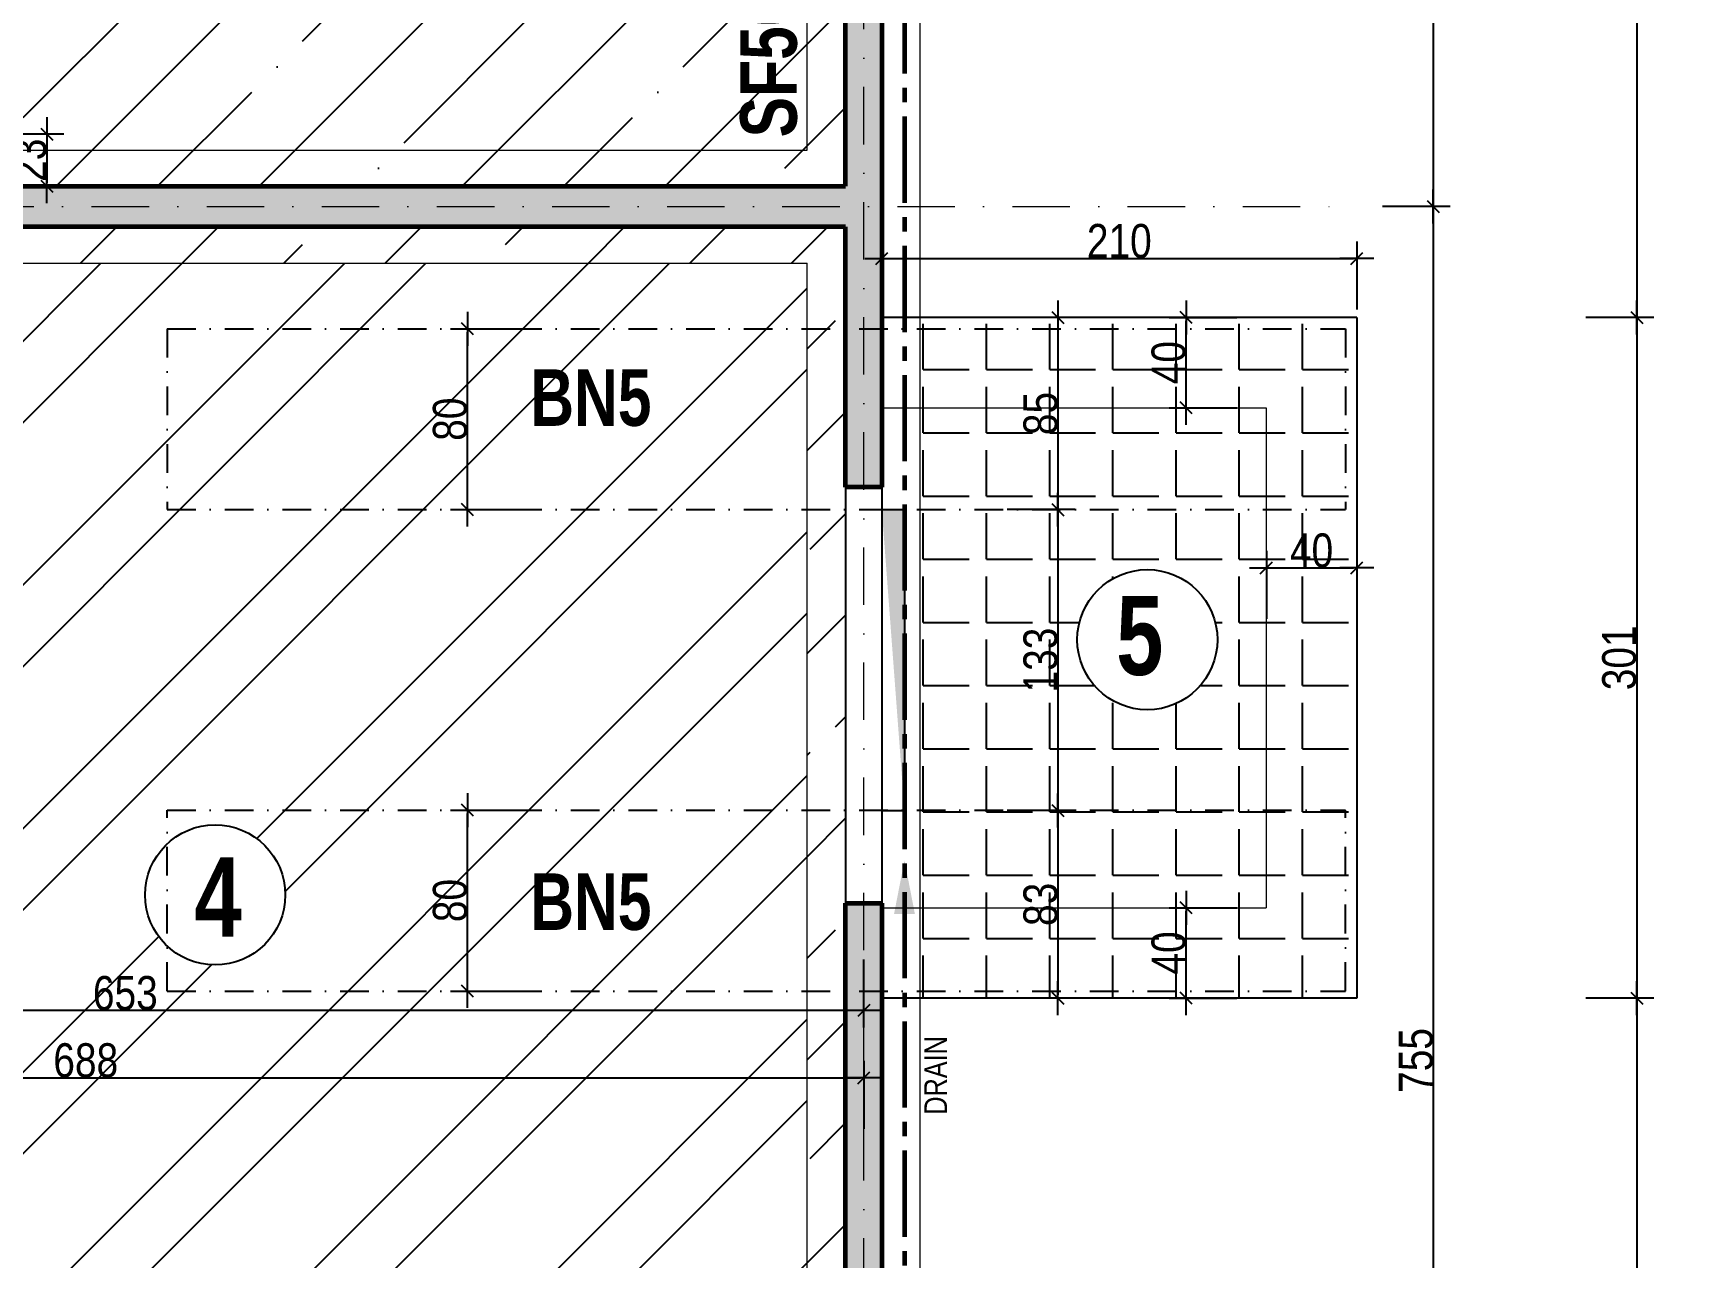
# Model space of a CAD drawing. Header units: centimetres. Extents: x 28113 to 82487, y -42944 to -12804.
# Drawn here: x 31514 to 32247, y -38726 to -38185 of the extents above; entities that cross this region are included whole.
import ezdxf
from ezdxf.enums import TextEntityAlignment as Align

# ---------------------------------------------------------------- set-up
doc = ezdxf.new("R2010")
doc.units = ezdxf.units.CM
doc.header["$LTSCALE"] = 0.5
doc.linetypes.add('AXES2', pattern=[28.575, 19.05, -3.175, 3.175, -3.175])
doc.linetypes.add('TIRETPTX2', pattern=[50.8, 25.4, -12.7, 0, -12.7])
doc.layers.get('DEFPOINTS').update_dxf_attribs({"linetype": 'CONTINUOUS'})
for name, color, linetype in [('01_cote_gen', 4, 'CONTINUOUS'), ('01_isolant ext', 2, 'TIRETPTX2'), ('01_linteaux', 2, 'CONTINUOUS'), ('01_poch_BN', 9, 'CONTINUOUS'), ('01_poch_murs', 253, 'CONTINUOUS'), ('01_texte', 230, 'CONTINUOUS'), ('AA_COTES', 2, 'CONTINUOUS')]:
    doc.layers.add(name, color=color, linetype=linetype)
for name, color, linetype, lineweight in [('01_murs_coup', 5, 'CONTINUOUS', 60), ('01_sem', 42, 'CONTINUOUS', 15), ('01_tram_axes', 2, 'TIRETPTX2', 9)]:
    doc.layers.add(name, color=color, linetype=linetype, lineweight=lineweight)
doc.styles.add('impact', font='impact.ttf')
doc.styles.add('MATTE_TXT', font='arial.ttf')
doc.styles.add('STYLE2', font='ARIALN.TTF')
doc.dimstyles.new('JB50', dxfattribs={"dimscale": 0.1, "dimtxt": 150, "dimasz": 15, "dimexe": 0.1, "dimexo": 0.1, "dimgap": 0.09, "dimtad": 1, "dimdec": 1, "dimdsep": 46, "dimtxsty": 'STYLE2', "dimblk1": 'BOND_G', "dimblk2": 'BOND_D', "dimsah": 1, "dimcen": 1.5, "dimdle": 0.01, "dimse1": 1, "dimse2": 1, "dimclrd": 4, "dimclre": 2, "dimclrt": 6, "dimazin": 2, "dimtfac": 2.333333, "dimtdec": 1, "dimtix": 1, "dimtmove": 2, "dimatfit": 3, "dimldrblk": 'BOND_G', "dimfxl": 1, "dimtolj": 1, "dimtzin": 0, "dimarcsym": 0})

# ---------------------------------------------------------------- blocks, each defined once
blk = doc.blocks.new('BOND_G')
at = {"layer": 'AA_COTES', "color": 0}
for p, q in [((0, -5), (0, 15)), ((5, 0), (-5, 0)), ((1.77, 1.77), (-1.77, -1.77))]:
    blk.add_line(p, q, dxfattribs=at)
blk = doc.blocks.new('BOND_D')
at = {"layer": 'AA_COTES', "color": 0}
for p, q in [((0, 5), (0, -15)), ((5, 0), (-5, 0)), ((-1.77, -1.77), (1.77, 1.77))]:
    blk.add_line(p, q, dxfattribs=at)
blk = doc.blocks.new('*D3734')
at = {"layer": '01_cote_gen', "color": 4, "lineweight": -2, "ltscale": 2, "transparency": 16777216}
blk.add_line((32132.99, -37696.05), (32132.99, -38260.07), dxfattribs=at)
at = {"layer": 'DEFPOINTS', "color": 0, "ltscale": 2}
for p in [(32099.06, -37694.55), (32077.16, -38261.57), (32132.99, -38261.57)]:
    blk.add_point(p, dxfattribs=at)
at = {"layer": '01_cote_gen', "color": 4, "lineweight": -2, "ltscale": 2, "transparency": 16777216, "xscale": 1.5, "yscale": 1.5, "zscale": 1.5}
for name, p, rotation in [('BOND_G', (32132.99, -37694.55), 90), ('BOND_D', (32132.99, -38261.57), 270)]:
    blk.add_blockref(name, p, dxfattribs=dict(at, rotation=rotation))
at = {"layer": '01_cote_gen', "color": 6, "ltscale": 2, "transparency": 16777216, "insert": (32125.33, -37978.06), "char_height": 15, "attachment_point": 5, "rotation": 90, "style": 'STYLE2'}
blk.add_mtext('\\A1;567', dxfattribs=at)
blk = doc.blocks.new('*D3735')
at = {"layer": '01_cote_gen', "color": 4, "lineweight": -2, "ltscale": 2, "transparency": 16777216}
blk.add_line((32132.99, -38263.07), (32132.99, -39015.12), dxfattribs=at)
at = {"layer": 'DEFPOINTS', "color": 0, "ltscale": 2}
for p in [(32099.06, -38261.57), (32099.06, -39016.62), (32132.99, -39016.62)]:
    blk.add_point(p, dxfattribs=at)
at = {"layer": '01_cote_gen', "color": 4, "lineweight": -2, "ltscale": 2, "transparency": 16777216, "xscale": 1.5, "yscale": 1.5, "zscale": 1.5}
for name, p, rotation in [('BOND_G', (32132.99, -38261.57), 90), ('BOND_D', (32132.99, -39016.62), 270)]:
    blk.add_blockref(name, p, dxfattribs=dict(at, rotation=rotation))
at = {"layer": '01_cote_gen', "color": 6, "ltscale": 2, "transparency": 16777216, "insert": (32125.36, -38639.09), "char_height": 15, "attachment_point": 5, "rotation": 90, "style": 'STYLE2'}
blk.add_mtext('\\A1;755', dxfattribs=at)
blk = doc.blocks.new('*D3756')
at = {"layer": '01_cote_gen', "color": 4, "lineweight": -2, "ltscale": 2, "transparency": 16777216}
blk.add_line((31194.67, -38646.78), (31879.68, -38646.78), dxfattribs=at)
at = {"layer": 'DEFPOINTS', "color": 0, "ltscale": 2}
for p in [(31881.18, -38646.78), (31193.17, -38701.01), (31881.18, -38716.3)]:
    blk.add_point(p, dxfattribs=at)
at = {"layer": '01_cote_gen', "color": 4, "lineweight": -2, "ltscale": 2, "transparency": 16777216, "xscale": 1.5, "yscale": 1.5, "zscale": 1.5, "rotation": 180}
blk.add_blockref('BOND_G', (31193.17, -38646.78), dxfattribs=at)
at = {"layer": '01_cote_gen', "color": 4, "lineweight": -2, "ltscale": 2, "transparency": 16777216, "xscale": 1.5, "yscale": 1.5, "zscale": 1.5}
blk.add_blockref('BOND_D', (31881.18, -38646.78), dxfattribs=at)
at = {"layer": '01_cote_gen', "color": 6, "ltscale": 2, "transparency": 16777216, "insert": (31537.17, -38639.11), "char_height": 15, "attachment_point": 5, "style": 'STYLE2'}
blk.add_mtext('\\A1;688', dxfattribs=at)
blk = doc.blocks.new('*D3758')
at = {"layer": '01_cote_gen', "color": 4, "lineweight": -2, "ltscale": 2, "transparency": 16777216}
blk.add_line((31879.68, -38617.03), (31229.67, -38617.03), dxfattribs=at)
at = {"layer": 'DEFPOINTS', "color": 0, "ltscale": 2}
for p in [(31228.17, -38571.84), (31881.18, -38600.15), (31228.17, -38617.03)]:
    blk.add_point(p, dxfattribs=at)
at = {"layer": '01_cote_gen', "color": 4, "lineweight": -2, "ltscale": 2, "transparency": 16777216, "xscale": 1.5, "yscale": 1.5, "zscale": 1.5, "rotation": 180}
blk.add_blockref('BOND_D', (31228.17, -38617.03), dxfattribs=at)
at = {"layer": '01_cote_gen', "color": 4, "lineweight": -2, "ltscale": 2, "transparency": 16777216, "xscale": 1.5, "yscale": 1.5, "zscale": 1.5}
blk.add_blockref('BOND_G', (31881.18, -38617.03), dxfattribs=at)
at = {"layer": '01_cote_gen', "color": 6, "ltscale": 2, "transparency": 16777216, "insert": (31554.67, -38609.37), "char_height": 15, "attachment_point": 5, "style": 'STYLE2'}
blk.add_mtext('\\A1;653', dxfattribs=at)
blk = doc.blocks.new('*D4558')
at = {"layer": '01_cote_gen', "color": 4, "lineweight": -2, "ltscale": 2, "transparency": 16777216}
blk.add_line((31520, -38231.07), (31520, -38251.07), dxfattribs=at)
at = {"layer": 'DEFPOINTS', "color": 0, "ltscale": 2}
for p in [(31483.43, -38229.57), (31504.18, -38252.57), (31520, -38252.57)]:
    blk.add_point(p, dxfattribs=at)
at = {"layer": '01_cote_gen', "color": 4, "lineweight": -2, "ltscale": 2, "transparency": 16777216, "xscale": 1.5, "yscale": 1.5, "zscale": 1.5}
for name, p, rotation in [('BOND_G', (31520, -38229.57), 90), ('BOND_D', (31520, -38252.57), 270)]:
    blk.add_blockref(name, p, dxfattribs=dict(at, rotation=rotation))
at = {"layer": '01_cote_gen', "color": 6, "ltscale": 2, "transparency": 16777216, "insert": (31512.33, -38241.07), "char_height": 15, "attachment_point": 5, "rotation": 90, "style": 'STYLE2'}
blk.add_mtext('\\A1;23', dxfattribs=at)
blk = doc.blocks.new('*D4662')
at = {"layer": '01_cote_gen', "color": 4, "lineweight": -2, "ltscale": 2, "transparency": 16777216}
blk.add_line((32222.93, -37675.05), (32222.93, -38309.07), dxfattribs=at)
at = {"layer": 'DEFPOINTS', "color": 0, "ltscale": 2}
for p in [(32200.43, -37673.55), (32099.16, -38310.57), (32222.93, -38310.57)]:
    blk.add_point(p, dxfattribs=at)
at = {"layer": '01_cote_gen', "color": 4, "lineweight": -2, "ltscale": 2, "transparency": 16777216, "xscale": 1.5, "yscale": 1.5, "zscale": 1.5}
for name, p, rotation in [('BOND_G', (32222.93, -37673.55), 90), ('BOND_D', (32222.93, -38310.57), 270)]:
    blk.add_blockref(name, p, dxfattribs=dict(at, rotation=rotation))
at = {"layer": '01_cote_gen', "color": 6, "ltscale": 2, "transparency": 16777216, "insert": (32215.26, -37992.06), "char_height": 15, "attachment_point": 5, "rotation": 90, "style": 'STYLE2'}
blk.add_mtext('\\A1;637', dxfattribs=at)
blk = doc.blocks.new('*D4663')
at = {"layer": '01_cote_gen', "color": 4, "lineweight": -2, "ltscale": 2, "transparency": 16777216}
blk.add_line((32222.93, -38312.07), (32222.93, -38610.07), dxfattribs=at)
at = {"layer": 'DEFPOINTS', "color": 0, "ltscale": 2}
for p in [(32200.43, -38310.57), (32099.16, -38611.57), (32222.93, -38611.57)]:
    blk.add_point(p, dxfattribs=at)
at = {"layer": '01_cote_gen', "color": 4, "lineweight": -2, "ltscale": 2, "transparency": 16777216, "xscale": 1.5, "yscale": 1.5, "zscale": 1.5}
for name, p, rotation in [('BOND_G', (32222.93, -38310.57), 90), ('BOND_D', (32222.93, -38611.57), 270)]:
    blk.add_blockref(name, p, dxfattribs=dict(at, rotation=rotation))
at = {"layer": '01_cote_gen', "color": 6, "ltscale": 2, "transparency": 16777216, "insert": (32215.26, -38461.07), "char_height": 15, "attachment_point": 5, "rotation": 90, "style": 'STYLE2'}
blk.add_mtext('\\A1;301', dxfattribs=at)
blk = doc.blocks.new('*D4664')
at = {"layer": '01_cote_gen', "color": 4, "lineweight": -2, "ltscale": 2, "transparency": 16777216}
blk.add_line((32222.93, -38613.07), (32222.93, -39006.12), dxfattribs=at)
at = {"layer": 'DEFPOINTS', "color": 0, "ltscale": 2}
for p in [(32200.43, -38611.57), (32222.93, -39007.62), (32246.87, -39007.62)]:
    blk.add_point(p, dxfattribs=at)
at = {"layer": '01_cote_gen', "color": 4, "lineweight": -2, "ltscale": 2, "transparency": 16777216, "xscale": 1.5, "yscale": 1.5, "zscale": 1.5}
for name, p, rotation in [('BOND_G', (32222.93, -38611.57), 90), ('BOND_D', (32222.93, -39007.62), 270)]:
    blk.add_blockref(name, p, dxfattribs=dict(at, rotation=rotation))
at = {"layer": '01_cote_gen', "color": 6, "ltscale": 2, "transparency": 16777216, "insert": (32215.26, -38809.59), "char_height": 15, "attachment_point": 5, "rotation": 90, "style": 'STYLE2'}
blk.add_mtext('\\A1;396', dxfattribs=at)
blk = doc.blocks.new('*D4665')
at = {"layer": '01_cote_gen', "color": 4, "lineweight": -2, "ltscale": 2, "transparency": 16777216}
blk.add_line((31890.66, -38284.54), (32097.66, -38284.54), dxfattribs=at)
at = {"layer": 'DEFPOINTS', "color": 0, "ltscale": 2}
for p in [(32099.16, -38284.54), (31889.16, -38294.22), (32099.16, -38310.57)]:
    blk.add_point(p, dxfattribs=at)
at = {"layer": '01_cote_gen', "color": 4, "lineweight": -2, "ltscale": 2, "transparency": 16777216, "xscale": 1.5, "yscale": 1.5, "zscale": 1.5, "rotation": 180}
blk.add_blockref('BOND_G', (31889.16, -38284.54), dxfattribs=at)
at = {"layer": '01_cote_gen', "color": 4, "lineweight": -2, "ltscale": 2, "transparency": 16777216, "xscale": 1.5, "yscale": 1.5, "zscale": 1.5}
blk.add_blockref('BOND_D', (32099.16, -38284.54), dxfattribs=at)
at = {"layer": '01_cote_gen', "color": 6, "ltscale": 2, "transparency": 16777216, "insert": (31994.16, -38276.87), "char_height": 15, "attachment_point": 5, "style": 'STYLE2'}
blk.add_mtext('\\A1;210', dxfattribs=at)
blk = doc.blocks.new('*D4670')
at = {"layer": '01_cote_gen', "color": 4, "lineweight": -2, "ltscale": 2, "transparency": 16777216}
blk.add_line((32023.67, -38349.07), (32023.67, -38312.07), dxfattribs=at)
at = {"layer": 'DEFPOINTS', "color": 0, "ltscale": 2}
for p in [(32023.67, -38310.57), (32047.75, -38310.57), (32033.63, -38350.57)]:
    blk.add_point(p, dxfattribs=at)
at = {"layer": '01_cote_gen', "color": 4, "lineweight": -2, "ltscale": 2, "transparency": 16777216, "xscale": 1.5, "yscale": 1.5, "zscale": 1.5}
for name, p, rotation in [('BOND_D', (32023.67, -38310.57), 90), ('BOND_G', (32023.67, -38350.57), 270)]:
    blk.add_blockref(name, p, dxfattribs=dict(at, rotation=rotation))
at = {"layer": '01_cote_gen', "color": 6, "ltscale": 2, "transparency": 16777216, "insert": (32016.01, -38330.57), "char_height": 15, "attachment_point": 5, "rotation": 90, "style": 'STYLE2'}
blk.add_mtext('\\A1;40', dxfattribs=at)
blk = doc.blocks.new('*D4671')
at = {"layer": '01_cote_gen', "color": 4, "lineweight": -2, "ltscale": 2, "transparency": 16777216}
blk.add_line((32023.67, -38610.07), (32023.67, -38573.07), dxfattribs=at)
at = {"layer": 'DEFPOINTS', "color": 0, "ltscale": 2}
for p in [(32023.67, -38571.57), (32036.22, -38571.57), (32036.22, -38611.57)]:
    blk.add_point(p, dxfattribs=at)
at = {"layer": '01_cote_gen', "color": 4, "lineweight": -2, "ltscale": 2, "transparency": 16777216, "xscale": 1.5, "yscale": 1.5, "zscale": 1.5}
for name, p, rotation in [('BOND_D', (32023.67, -38571.57), 90), ('BOND_G', (32023.67, -38611.57), 270)]:
    blk.add_blockref(name, p, dxfattribs=dict(at, rotation=rotation))
at = {"layer": '01_cote_gen', "color": 6, "ltscale": 2, "transparency": 16777216, "insert": (32016.01, -38591.57), "char_height": 15, "attachment_point": 5, "rotation": 90, "style": 'STYLE2'}
blk.add_mtext('\\A1;40', dxfattribs=at)
blk = doc.blocks.new('*D4672')
at = {"layer": '01_cote_gen', "color": 4, "lineweight": -2, "ltscale": 2, "transparency": 16777216}
blk.add_line((32060.67, -38421.34), (32097.66, -38421.34), dxfattribs=at)
at = {"layer": 'DEFPOINTS', "color": 0, "ltscale": 2}
for p in [(32059.17, -38426.35), (32099.16, -38421.34), (32099.16, -38432.61)]:
    blk.add_point(p, dxfattribs=at)
at = {"layer": '01_cote_gen', "color": 4, "lineweight": -2, "ltscale": 2, "transparency": 16777216, "xscale": 1.5, "yscale": 1.5, "zscale": 1.5, "rotation": 180}
blk.add_blockref('BOND_G', (32059.17, -38421.34), dxfattribs=at)
at = {"layer": '01_cote_gen', "color": 4, "lineweight": -2, "ltscale": 2, "transparency": 16777216, "xscale": 1.5, "yscale": 1.5, "zscale": 1.5}
blk.add_blockref('BOND_D', (32099.16, -38421.34), dxfattribs=at)
at = {"layer": '01_cote_gen', "color": 6, "ltscale": 2, "transparency": 16777216, "insert": (32079.17, -38413.68), "char_height": 15, "attachment_point": 5, "style": 'STYLE2'}
blk.add_mtext('\\A1;40', dxfattribs=at)
blk = doc.blocks.new('*D4676')
at = {"layer": '01_cote_gen', "color": 4, "lineweight": -2, "ltscale": 2, "transparency": 16777216}
blk.add_line((31967.04, -38312.07), (31967.04, -38394.07), dxfattribs=at)
at = {"layer": 'DEFPOINTS', "color": 0, "ltscale": 2}
for p in [(31968.6, -38310.57), (31967.04, -38395.57), (31976.8, -38395.57)]:
    blk.add_point(p, dxfattribs=at)
at = {"layer": '01_cote_gen', "color": 4, "lineweight": -2, "ltscale": 2, "transparency": 16777216, "xscale": 1.5, "yscale": 1.5, "zscale": 1.5}
for name, p, rotation in [('BOND_G', (31967.04, -38310.57), 90), ('BOND_D', (31967.04, -38395.57), 270)]:
    blk.add_blockref(name, p, dxfattribs=dict(at, rotation=rotation))
at = {"layer": '01_cote_gen', "color": 6, "ltscale": 2, "transparency": 16777216, "insert": (31959.37, -38353.07), "char_height": 15, "attachment_point": 5, "rotation": 90, "style": 'STYLE2'}
blk.add_mtext('\\A1;85', dxfattribs=at)
blk = doc.blocks.new('*D4677')
at = {"layer": '01_cote_gen', "color": 4, "lineweight": -2, "ltscale": 2, "transparency": 16777216}
blk.add_line((31967.04, -38397.07), (31967.04, -38527.09), dxfattribs=at)
at = {"layer": 'DEFPOINTS', "color": 0, "ltscale": 2}
for p in [(31944.54, -38395.57), (31967.04, -38528.59), (31971.85, -38528.59)]:
    blk.add_point(p, dxfattribs=at)
at = {"layer": '01_cote_gen', "color": 4, "lineweight": -2, "ltscale": 2, "transparency": 16777216, "xscale": 1.5, "yscale": 1.5, "zscale": 1.5}
for name, p, rotation in [('BOND_G', (31967.04, -38395.57), 90), ('BOND_D', (31967.04, -38528.59), 270)]:
    blk.add_blockref(name, p, dxfattribs=dict(at, rotation=rotation))
at = {"layer": '01_cote_gen', "color": 6, "ltscale": 2, "transparency": 16777216, "insert": (31959.37, -38462.08), "char_height": 15, "attachment_point": 5, "rotation": 90, "style": 'STYLE2'}
blk.add_mtext('\\A1;133', dxfattribs=at)
blk = doc.blocks.new('*D4678')
at = {"layer": '01_cote_gen', "color": 4, "lineweight": -2, "ltscale": 2, "transparency": 16777216}
blk.add_line((31967.04, -38530.09), (31967.04, -38610.07), dxfattribs=at)
at = {"layer": 'DEFPOINTS', "color": 0, "ltscale": 2}
for p in [(31974.54, -38528.59), (31967.04, -38611.57), (31974.54, -38611.57)]:
    blk.add_point(p, dxfattribs=at)
at = {"layer": '01_cote_gen', "color": 4, "lineweight": -2, "ltscale": 2, "transparency": 16777216, "xscale": 1.5, "yscale": 1.5, "zscale": 1.5}
for name, p, rotation in [('BOND_G', (31967.04, -38528.59), 90), ('BOND_D', (31967.04, -38611.57), 270)]:
    blk.add_blockref(name, p, dxfattribs=dict(at, rotation=rotation))
at = {"layer": '01_cote_gen', "color": 6, "ltscale": 2, "transparency": 16777216, "insert": (31959.37, -38570.08), "char_height": 15, "attachment_point": 5, "rotation": 90, "style": 'STYLE2'}
blk.add_mtext('\\A1;83', dxfattribs=at)
blk = doc.blocks.new('*D4681')
at = {"layer": '01_cote_gen', "color": 4, "lineweight": -2, "ltscale": 2, "transparency": 16777216}
blk.add_line((31705.93, -38394.07), (31705.93, -38317.07), dxfattribs=at)
at = {"layer": 'DEFPOINTS', "color": 0, "ltscale": 2}
for p in [(31705.93, -38315.57), (31718.32, -38315.57), (31718.32, -38395.57)]:
    blk.add_point(p, dxfattribs=at)
at = {"layer": '01_cote_gen', "color": 4, "lineweight": -2, "ltscale": 2, "transparency": 16777216, "xscale": 1.5, "yscale": 1.5, "zscale": 1.5}
for name, p, rotation in [('BOND_D', (31705.93, -38315.57), 90), ('BOND_G', (31705.93, -38395.57), 270)]:
    blk.add_blockref(name, p, dxfattribs=dict(at, rotation=rotation))
at = {"layer": '01_cote_gen', "color": 6, "ltscale": 2, "transparency": 16777216, "insert": (31698.27, -38355.57), "char_height": 15, "attachment_point": 5, "rotation": 90, "style": 'STYLE2'}
blk.add_mtext('\\A1;80', dxfattribs=at)
blk = doc.blocks.new('*D4682')
at = {"layer": '01_cote_gen', "color": 4, "lineweight": -2, "ltscale": 2, "transparency": 16777216}
blk.add_line((31705.93, -38606.89), (31705.93, -38529.89), dxfattribs=at)
at = {"layer": 'DEFPOINTS', "color": 0, "ltscale": 2}
for p in [(31705.93, -38528.39), (31718.32, -38528.39), (31718.32, -38608.39)]:
    blk.add_point(p, dxfattribs=at)
at = {"layer": '01_cote_gen', "color": 4, "lineweight": -2, "ltscale": 2, "transparency": 16777216, "xscale": 1.5, "yscale": 1.5, "zscale": 1.5}
for name, p, rotation in [('BOND_D', (31705.93, -38528.39), 90), ('BOND_G', (31705.93, -38608.39), 270)]:
    blk.add_blockref(name, p, dxfattribs=dict(at, rotation=rotation))
at = {"layer": '01_cote_gen', "color": 6, "ltscale": 2, "transparency": 16777216, "insert": (31698.27, -38568.39), "char_height": 15, "attachment_point": 5, "rotation": 90, "style": 'STYLE2'}
blk.add_mtext('\\A1;80', dxfattribs=at)

msp = doc.modelspace()

# ---------------------------------------------------------------- hatches: boundary and pattern name
at = {"layer": '01_poch_BN', "ltscale": 2}
h = msp.add_hatch(dxfattribs=at)
h.set_pattern_fill('ANSI32', color=256, scale=8)
edge = h.paths.add_edge_path()
edge.add_arc((31594.39, -38565.903), 30.98, 0, 360)
h.paths.add_polyline_path([(31856.176, -38286.567), (31253.167, -38286.567), (31253.167, -38480.56), (31218.166, -38480.56), (31218.166, -38976.616), (31856.176, -38976.616)])
h = msp.add_hatch(dxfattribs=at)
h.set_pattern_fill('ANGLE', color=256, scale=4)
h.set_pattern_definition([(0, (0, 0), (0, 27.94), [20.32, -7.62]), (90, (0, 0), (-27.94, 2e-15), [20.32, -7.62])])
h.paths.add_polyline_path([(32094.169, -38315.568), (31906.176, -38315.568), (31906.176, -38350.568), (32059.169, -38350.568), (32059.169, -38395.568), (32094.169, -38395.568)], flags=17)
h.paths.add_polyline_path([(32059.169, -38350.568), (31906.176, -38350.568), (31906.176, -38395.568), (32059.169, -38395.568)], flags=16)
h.paths.add_polyline_path([(32059.169, -38395.568), (31906.176, -38395.568), (31906.176, -38528.391), (32059.169, -38528.391)], flags=17)
h.paths.add_polyline_path([(32037.537, -38453.059, -1), (31975.577, -38453.059, -1)], flags=16)
h.paths.add_polyline_path([(32099.164, -38310.568), (31906.176, -38310.568), (31906.176, -38315.568), (32094.169, -38315.568), (32094.169, -38395.568), (32059.169, -38395.568), (32059.169, -38528.391), (32094.169, -38528.391), (32094.169, -38608.391), (31906.176, -38608.391), (31906.176, -38611.568), (32099.164, -38611.568)])
h.paths.add_polyline_path([(32094.169, -38528.391), (32059.169, -38528.391), (32059.169, -38571.568), (31906.176, -38571.568), (31906.176, -38608.391), (32094.169, -38608.391)], flags=17)
h.paths.add_polyline_path([(32059.169, -38528.391), (31906.176, -38528.391), (31906.176, -38571.568), (32059.169, -38571.568)], flags=17)
h.paths.add_polyline_path([(32031.538, -38343.547), (32031.538, -38316.934), (32000.31, -38316.934), (32000.31, -38343.547)], flags=24)
h.paths.add_polyline_path([(31974.906, -38366.359), (31974.906, -38339.746), (31943.678, -38339.746), (31943.678, -38366.359)], flags=24)
h.paths.add_polyline_path([(31974.906, -38480.676), (31974.906, -38444.506), (31943.678, -38444.506), (31943.678, -38480.676)], flags=24)
h.paths.add_polyline_path([(31982.421, -38478.265), (32024.014, -38478.265), (32024.014, -38424.76), (31982.421, -38424.76)], flags=24)
h.paths.add_polyline_path([(32066.187, -38429.207), (32092.8, -38429.207), (32092.8, -38397.98), (32066.187, -38397.98)], flags=24)
h.paths.add_polyline_path([(32031.538, -38604.547), (32031.538, -38577.934), (32000.31, -38577.934), (32000.31, -38604.547)], flags=24)
h.paths.add_polyline_path([(31974.906, -38583.319), (31974.906, -38556.706), (31943.678, -38556.706), (31943.678, -38583.319)], flags=24)
at = {"layer": '01_poch_murs'}
h = msp.add_hatch(dxfattribs=at)
h.set_pattern_fill('ANSI35', color=256, scale=10)
h.paths.add_polyline_path([(31854.164, -37340.545), (31217.176, -37340.545), (31217.176, -37365.545), (31202.168, -37365.545), (31202.166, -37694.548), (31873.164, -37694.548), (31873.164, -37649.512), (31854.164, -37649.512)])
h.paths.add_polyline_path([(31854.164, -37289.512), (31217.176, -37289.512), (31217.176, -37340.545), (31854.164, -37340.545)], flags=17)
h.paths.add_polyline_path([(31854.164, -37274.562), (31202.169, -37274.568), (31202.168, -37340.545), (31217.176, -37340.545), (31217.176, -37289.512), (31854.164, -37289.512)])
h.paths.add_polyline_path([(31873.164, -37289.512), (31854.164, -37289.512), (31854.164, -37340.545), (31873.164, -37340.545)])
h.paths.add_polyline_path([(31873.164, -37279.554), (31873.164, -37274.562), (31854.164, -37274.562), (31854.164, -37289.512), (31873.164, -37289.512)])
h.paths.add_polyline_path([(31873.164, -37340.545), (31854.164, -37340.545), (31854.164, -37649.512), (31873.164, -37649.512), (31873.164, -37553.554)], flags=17)
h.paths.add_polyline_path([(31217.176, -37340.545), (31202.168, -37340.545), (31202.168, -37365.545), (31217.176, -37365.545)], flags=17)
h.paths.add_polyline_path([(31184.165, -37350.557), (31172.168, -37350.557), (31172.168, -37365.545), (31184.165, -37365.545)])
h.paths.add_polyline_path([(31184.165, -37365.545), (31172.168, -37365.545), (31172.168, -37649.511), (31184.165, -37649.512)])
h.paths.add_polyline_path([(31172.168, -37365.545), (31066.17, -37365.545), (31066.17, -37649.512), (31060.169, -37649.512), (31060.169, -37694.548), (31184.165, -37694.548), (31184.165, -37649.512), (31172.168, -37649.511)])
h.paths.add_polyline_path([(31172.168, -37350.557), (31066.17, -37350.555), (31066.17, -37365.545), (31172.168, -37365.545)])
h.paths.add_polyline_path([(31066.17, -37365.545), (31060.169, -37365.545), (31060.169, -37649.512), (31066.17, -37649.512)])
h.paths.add_polyline_path([(31042.169, -37350.555), (31036.17, -37350.555), (31036.17, -37365.545), (31042.169, -37365.545)])
h.paths.add_polyline_path([(31042.169, -37365.545), (31036.17, -37365.545), (31036.17, -37649.512), (31042.169, -37649.512)])
h.paths.add_polyline_path([(31036.17, -37365.545), (30603.162, -37365.545), (30603.162, -37635.548), (30599.162, -37635.548), (30591.162, -37635.548), (30591.162, -37694.548), (31042.169, -37694.548), (31042.169, -37649.512), (31036.17, -37649.512)])
h.paths.add_polyline_path([(31036.17, -37350.555), (30603.162, -37350.548), (30603.162, -37365.545), (31036.17, -37365.545)])
h.paths.add_polyline_path([(30591.162, -37635.548), (30497.169, -37635.548), (30398.169, -37635.548), (30371.166, -37635.548), (30371.166, -37694.548), (30591.162, -37694.548)])
h.paths.add_polyline_path([(31060.169, -37814.557), (31051.17, -37814.557), (31051.17, -37916.554), (31060.169, -37916.554)])
h.paths.add_polyline_path([(31051.17, -37814.557), (31042.169, -37814.557), (31042.169, -37916.554), (31051.17, -37916.554)])
h.paths.add_polyline_path([(31193.166, -37902.568), (31184.164, -37902.568), (31184.165, -38004.565), (31193.166, -38004.565)], flags=17)
h.paths.add_polyline_path([(31202.164, -37902.568), (31193.166, -37902.568), (31193.166, -38004.565), (31202.165, -38004.565)])
h.paths.add_polyline_path([(31184.164, -38794.196), (31025.169, -38794.196), (31025.169, -38997.546), (31075.166, -38997.616), (31177.165, -38997.546), (31184.164, -38997.546)])
h.paths.add_polyline_path([(31184.164, -38744.196), (31060.169, -38744.196), (31060.169, -38764.543), (31051.17, -38764.543), (31051.17, -38794.196), (31184.164, -38794.196)])
h.paths.add_polyline_path([(31051.17, -38764.543), (31025.169, -38764.543), (31025.169, -38794.196), (31051.17, -38794.196)])
h.paths.add_polyline_path([(31219.167, -38270.567), (31193.166, -38270.567), (31193.166, -38446.558), (31219.167, -38446.563)])
edge = h.paths.add_edge_path()
edge.add_arc((30728.016, -37848.736), 30.98, 0, 360)
h.paths.add_polyline_path([(31042.169, -37694.548), (30371.166, -37694.548), (30371.166, -37746.548), (30371.166, -37845.548), (30371.166, -38167.549), (31042.169, -38167.549), (31042.169, -37916.554), (31042.169, -37814.557)])
edge = h.paths.add_edge_path()
edge.add_arc((31594.389, -37848.736), 30.98, 0, 360)
h.paths.add_polyline_path([(31873.164, -37891.558), (31873.164, -37792.558), (31873.164, -37694.548), (31202.166, -37694.548), (31202.164, -37902.568), (31202.165, -38004.565), (31202.164, -38252.567), (31873.164, -38252.567), (31873.164, -38179.563), (31873.164, -38080.563)])
edge = h.paths.add_edge_path()
edge.add_arc((31124.691, -37935.201), 30.98, 0, 360)
h.paths.add_polyline_path([(31184.164, -37902.568), (31184.165, -37694.548), (31060.169, -37694.548), (31060.169, -37814.557), (31060.169, -37916.554), (31060.169, -38744.196), (31184.164, -38744.196), (31184.164, -38705.553), (31184.164, -38603.556), (31184.164, -38446.557), (31193.166, -38446.558), (31193.166, -38270.567), (31184.164, -38270.567), (31184.164, -38004.565)])
at = {"layer": '01_poch_murs', "ltscale": 2}
h = msp.add_hatch(color=256, dxfattribs=at)
h.dxf.hatch_style = 1
h.paths.add_polyline_path([(31202.164, -38004.565), (31184.164, -38004.565), (31184.164, -38270.567), (31219.167, -38270.567), (31219.167, -38446.563), (31184.164, -38446.557), (31184.164, -38603.556), (31202.164, -38603.555), (31202.164, -38464.558), (31237.167, -38464.557), (31237.167, -38270.567), (31873.164, -38270.567), (31873.164, -38385.568), (31889.164, -38385.568), (31889.164, -38179.563), (31873.164, -38179.563), (31873.164, -38252.567), (31202.164, -38252.567)])
h.paths.add_polyline_path([(31889.164, -37891.558), (31873.164, -37891.558), (31873.164, -38080.563), (31889.164, -38080.563)])
h.paths.add_polyline_path([(31889.164, -37553.554), (31873.164, -37553.554), (31873.164, -37792.558), (31889.164, -37792.558)])
h.paths.add_polyline_path([(30599.162, -37468.55), (30583.162, -37468.55), (30583.162, -37619.548), (30497.169, -37619.548), (30497.169, -37635.548), (30599.162, -37635.548)])
h.paths.add_polyline_path([(30371.166, -37635.548), (30398.169, -37635.548), (30398.169, -37619.548), (30355.166, -37619.548), (30355.166, -37746.548), (30371.166, -37746.548)])
h.paths.add_polyline_path([(31060.169, -37916.554), (31042.169, -37916.554), (31042.169, -38167.549), (30371.166, -38167.549), (30371.166, -37845.548), (30355.166, -37845.548), (30355.166, -38209.545), (30375.166, -38209.545), (30375.166, -38185.549), (31042.209, -38185.549), (31042.169, -38748.543), (31007.169, -38748.543), (31007.169, -38997.546), (30856.162, -38997.616), (30856.162, -39015.616), (31075.168, -39015.616), (31075.166, -38997.616), (31025.169, -38997.546), (31025.169, -38764.543), (31060.169, -38764.543)])
h = msp.add_hatch(dxfattribs=at)
h.set_pattern_fill('ANSI33', color=256, scale=10)
h.paths.add_polyline_path([(31873.164, -38270.567), (31237.167, -38270.567), (31237.167, -38455.56), (31253.167, -38455.56), (31253.167, -38286.567), (31856.176, -38286.567), (31856.176, -38976.616), (31218.166, -38976.616), (31218.166, -38480.56), (31228.167, -38480.56), (31228.167, -38464.557), (31202.164, -38464.558), (31202.164, -38603.555), (31202.168, -38705.552), (31202.164, -38997.614), (31873.164, -38997.616), (31873.164, -38850.574), (31873.164, -38751.574), (31873.164, -38569.572), (31873.164, -38385.568)])
h = msp.add_hatch(color=256, dxfattribs=at)
h.dxf.hatch_style = 1
h.paths.add_polyline_path([(31889.164, -38850.573), (31873.164, -38850.574), (31873.164, -38997.616), (31202.164, -38997.614), (31202.164, -38705.552), (31184.164, -38705.553), (31184.164, -38997.546), (31177.165, -38997.546), (31177.165, -39015.616), (31889.181, -39015.616)])
h.paths.add_polyline_path([(31889.164, -38569.572), (31873.164, -38569.572), (31873.164, -38751.574), (31889.164, -38751.574)])
h.paths.add_polyline_path([(30375.166, -38309.542), (30355.166, -38309.542), (30355.166, -39015.543), (30854.148, -39015.616), (30854.147, -38997.616), (30375.166, -38997.546)])

# ---------------------------------------------------------------- linework, layer by layer
at = {"layer": '01_isolant ext'}
for p, q in [((31573.169, -38315.568), (31573.169, -38395.568)), ((31573.169, -38315.568), (32094.169, -38315.568)), ((32094.169, -38315.568), (32094.169, -38395.568)), ((31573.169, -38395.568), (32094.169, -38395.568)), ((31889.169, -38395.568), (31899.169, -38395.568)), ((31573.169, -38608.391), (31573.169, -38528.391)), ((31573.169, -38528.391), (32094.169, -38528.391)), ((31889.164, -38528.591), (31899.164, -38528.591)), ((32094.169, -38608.391), (32094.169, -38528.391)), ((31573.169, -38608.391), (32094.169, -38608.391))]:
    msp.add_line(p, q, dxfattribs=at)
msp.add_solid([(31889.169, -38395.568), (31899.169, -38395.568), (31899.164, -38528.591)], dxfattribs=at)
at = {"layer": '01_linteaux'}
for p, q in [((32099.164, -38310.568), (31889.164, -38310.568)), ((32099.164, -38310.568), (32099.164, -38611.568)), ((31873.164, -38385.568), (31873.164, -38569.572)), ((31889.164, -38385.568), (31889.164, -38569.572)), ((31899.169, -38395.568), (31899.164, -38528.591)), ((32099.164, -38611.568), (31889.164, -38611.568))]:
    msp.add_line(p, q, dxfattribs=at)
at = {"layer": '01_murs_coup', "linetype": 'AXES2', "ltscale": 4}
msp.add_line((31899.164, -37250.226), (31899.18, -39007.616), dxfattribs=at)
at = {"layer": '01_murs_coup'}
for p, q in [((31873.164, -38252.567), (31873.164, -38179.563)), ((31889.164, -38179.563), (31889.164, -38385.568)), ((31202.164, -38252.567), (31873.164, -38252.567)), ((31873.164, -38270.567), (31237.167, -38270.567)), ((31873.164, -38385.568), (31873.164, -38270.567)), ((31889.164, -38385.568), (31873.164, -38385.568)), ((31873.164, -38569.572), (31889.164, -38569.572)), ((31873.164, -38751.574), (31873.164, -38569.572)), ((31889.164, -38569.572), (31889.164, -38751.574))]:
    msp.add_line(p, q, dxfattribs=at)
for points in [[(31899.175, -38550.671), (31894.556, -38574.387), (31899.175, -38574.387)], [(31899.175, -38550.671), (31903.795, -38574.387), (31899.175, -38574.387)]]:
    msp.add_solid(points, dxfattribs=at)
at = {"layer": '01_sem', "ltscale": 2}
for p, q in [((31856.176, -38236.567), (31856.176, -37769.512)), ((31906.176, -39001.592), (31906.176, -37769.512)), ((31218.166, -38236.567), (31856.176, -38236.567)), ((31253.167, -38286.567), (31856.176, -38286.567)), ((31856.176, -38976.616), (31856.176, -38286.567)), ((31889.169, -38350.568), (32059.169, -38350.568)), ((32059.169, -38350.568), (32059.169, -38571.568)), ((31889.169, -38571.568), (32059.169, -38571.568))]:
    msp.add_line(p, q, dxfattribs=at)
at = {"layer": '01_texte'}
for centre in [(32006.557, -38453.059), (31594.39, -38565.903)]:
    msp.add_circle(centre, 30.98, dxfattribs=at)
at = {"layer": '01_tram_axes', "ltscale": 2}
for p, q in [((31881.176, -39099.364), (31881.176, -36196.077)), ((31132.548, -38261.567), (32099.064, -38261.567))]:
    msp.add_line(p, q, dxfattribs=at)

# ---------------------------------------------------------------- texts
at = {"layer": '01_texte', "style": 'impact'}
msp.add_text('SF50', height=25, rotation=90, dxfattribs=at).set_placement((31859.058, -38198.919), align=Align.BOTTOM_CENTER)
for p in [(31760.531, -38366.011), (31760.531, -38588.893)]:
    msp.add_text('BN5', height=25, dxfattribs=at).set_placement(p, align=Align.BOTTOM_CENTER)
for s, p in [('5', (32003.218, -38451.177)), ('4', (31595.682, -38566.799))]:
    msp.add_text(s, height=35, dxfattribs=at).set_placement(p, align=Align.MIDDLE_CENTER)
at = {"layer": '01_texte', "style": 'MATTE_TXT', "width": 0.8}
msp.add_text('DRAIN', height=10, rotation=90, dxfattribs=at).set_placement((31920.972, -38645.706), align=Align.BOTTOM_CENTER)

# ---------------------------------------------------------------- dimensions: what is measured, and where the dimension line sits
at = {"layer": '01_cote_gen', "ltscale": 2}
for base, p1, p2, picture, middle in [((32222.927, -38310.568), (32200.427, -37673.554), (32099.164, -38310.568), '*D4662', (32215.259, -37992.061)), ((32132.995, -38261.567), (32099.064, -37694.548), (32077.161, -38261.567), '*D3734', (32125.327, -37978.057)), ((31519.995, -38252.567), (31483.427, -38229.575), (31504.177, -38252.567), '*D4558', (31512.328, -38241.071)), ((32132.995, -39016.616), (32099.064, -38261.567), (32099.064, -39016.616), '*D3735', (32125.358, -38639.091)), ((31967.042, -38395.568), (31968.603, -38310.568), (31976.804, -38395.568), '*D4676', (31959.374, -38353.068)), ((32023.674, -38310.568), (32033.634, -38350.568), (32047.753, -38310.568), '*D4670', (32016.006, -38330.568)), ((32222.927, -38611.568), (32200.427, -38310.568), (32099.164, -38611.568), '*D4663', (32215.259, -38461.068)), ((31705.935, -38315.568), (31718.325, -38395.568), (31718.325, -38315.568), '*D4681', (31698.267, -38355.568)), ((31967.042, -38528.591), (31944.542, -38395.568), (31971.851, -38528.591), '*D4677', (31959.374, -38462.079)), ((31705.935, -38528.391), (31718.325, -38608.391), (31718.325, -38528.391), '*D4682', (31698.267, -38568.391)), ((31967.042, -38611.568), (31974.542, -38528.591), (31974.542, -38611.568), '*D4678', (31959.374, -38570.079)), ((32023.674, -38571.568), (32036.216, -38611.568), (32036.216, -38571.568), '*D4671', (32016.006, -38591.568)), ((32222.927, -39007.616), (32200.427, -38611.568), (32246.867, -39007.616), '*D4664', (32215.259, -38809.592))]:
    dim = msp.add_linear_dim(base=base, p1=p1, p2=p2, angle=90, dimstyle='JB50', dxfattribs=at)
    dim.commit()
    dim.dimension.update_dxf_attribs({"geometry": picture, "text_midpoint": middle})
for base, p1, p2, picture, middle in [((32099.164, -38284.536), (31889.164, -38294.222), (32099.164, -38310.568), '*D4665', (31994.164, -38276.868)), ((32099.164, -38421.343), (32059.169, -38426.352), (32099.164, -38432.612), '*D4672', (32079.166, -38413.675)), ((31228.167, -38617.034), (31881.176, -38600.15), (31228.167, -38571.838), '*D3758', (31554.672, -38609.366)), ((31881.176, -38646.778), (31193.166, -38701.007), (31881.176, -38716.302), '*D3756', (31537.171, -38639.111))]:
    dim = msp.add_linear_dim(base=base, p1=p1, p2=p2, dimstyle='JB50', dxfattribs=at)
    dim.commit()
    dim.dimension.update_dxf_attribs({"geometry": picture, "text_midpoint": middle})

doc.saveas('drawing.dxf')
